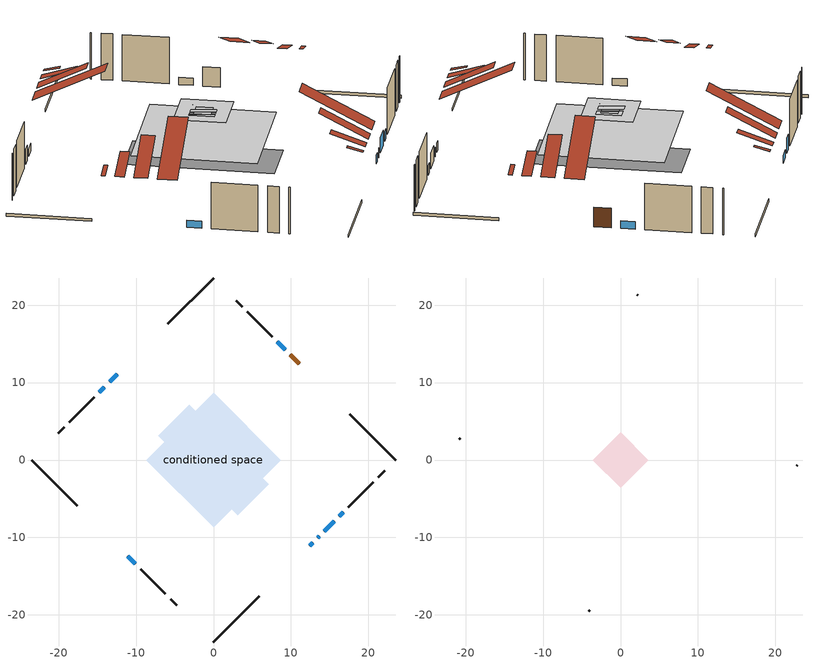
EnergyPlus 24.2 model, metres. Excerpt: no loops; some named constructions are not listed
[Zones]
conditioned space
 floor adiabatic (AdiabaticFloorConstruction): -8.69,0 0,8.69 8.69,0 0,-8.69 z2.44
 floor foundation (Slab1 construction): -7.17,3.15 -3.15,7.17 7.17,-3.15 3.15,-7.17 z0
 wall outside (RimJoist1 construction): 0,-23.5 5.88,-17.62 / -23.5,0 -17.62,-5.88 / 0,23.5 -5.88,17.62 / 23.5,0 17.62,5.88 z0:0.3
 wall outside (AdiabaticWallConstruction 1): 11.08,12.42 9.91,13.6 z0:2.03
 wall outside (AdiabaticWallConstruction): 12.42,-11.08 12.82,-10.69 / 13.47,-10.03 13.65,-9.85 z0:0.92; -11.08,-12.42 -10.08,-13.43 / -12.42,11.08 -13.43,10.08 / 9.25,14.25 8.24,15.26 z0:0.76; -14.08,9.42 -14.73,8.77 / 14.31,-9.19 15.6,-7.9 z0:1.58; 16.26,-7.24 16.76,-6.74 z0:1.02
 wall outside (Wall1 construction): 17.42,-6.08 20.63,-2.87 / -9.42,-14.08 -6.2,-17.3 / -15.39,8.12 -18.6,4.9 / 7.59,15.91 4.37,19.13 z0:4.88
 wall outside (Wall2 construction): 21.29,-2.21 22.09,-1.41 / -5.55,-17.96 -4.74,-18.76 / -19.26,4.24 -20.06,3.44 / 3.71,19.79 2.91,20.59 z0:4.88
 window (WindowConstruction 6): 12.42,-11.08 12.81,-10.69 z0:0.91
 window (WindowConstruction 5): -11.08,-12.42 -10.08,-13.42 z0:0.76
 window (WindowConstruction 7): 13.47,-10.03 13.65,-9.85 z0:0.91
 window (WindowConstruction): -12.42,11.08 -13.42,10.08 z0:0.76
 window (WindowConstruction 1): -14.08,9.42 -14.73,8.77 z0:1.58
 window (WindowConstruction 2): 14.31,-9.19 15.6,-7.9 z0:1.58
 window (WindowConstruction 3): 16.26,-7.24 16.76,-6.74 z0:1.01
 window (WindowConstruction 4): 9.25,14.25 8.24,15.26 z0:0.76
 door (Door): 11.08,12.42 9.91,13.6 z0:2.03
 ceiling adiabatic (AdiabaticFloorConstruction): 0,-8.69 8.69,0 0,8.69 -8.69,0 z2.44
 roof outside (Roof5 construction): 11.76,-11.74,4.88 6.79,-6.77,8.39 5.4,-8.16,8.39 10.37,-13.13,4.88; -11.74,-11.76,4.88 -6.77,-6.79,8.39 -8.16,-5.4,8.39 -13.13,-10.37,4.88; -11.76,11.74,4.88 -6.79,6.77,8.39 -5.4,8.16,8.39 -10.37,13.13,4.88; 11.74,11.76,4.88 6.77,6.79,8.39 8.16,5.4,8.39 13.13,10.37,4.88
attic - vented
 floor to conditioned space (Floor1 construction Reversed): -1.14,0 0,1.14 1.14,0 0,-1.14 z4.88
 floor to conditioned space (Floor2 construction Reversed): -1.75,0 0,1.75 1.75,0 0,-1.75 z4.88
 floor to conditioned space (Floor3 construction Reversed): -1.75,0 0,1.75 1.75,0 0,-1.75 z4.88
 floor to conditioned space (Floor4 construction Reversed): -3.57,0 0,3.57 3.57,0 0,-3.57 z4.88
 wall outside (Wall3 construction): 22.75,-0.75 22.84,-0.66 / -4.09,-19.41 -3.99,-19.51 / -20.72,2.78 -20.81,2.69 / 2.25,21.25 2.16,21.34 z0:4.88
 roof outside (Roof1 construction): 6.82,-16.68,4.88 5.7,-15.55,5.27 5.41,-15.84,5.27 6.53,-16.97,4.88; -16.68,-6.82,4.88 -15.55,-5.7,5.27 -15.84,-5.41,5.27 -16.97,-6.53,4.88; -6.82,16.68,4.88 -5.7,15.55,5.27 -5.41,15.84,5.27 -6.53,16.97,4.88; 16.68,6.82,4.88 15.55,5.7,5.27 15.84,5.41,5.27 16.97,6.53,4.88
 roof outside (Roof2 construction): 8.12,-15.39,4.88 5.7,-12.97,6.01 5.07,-13.61,6.01 7.48,-16.02,4.88; -15.39,-8.12,4.88 -12.97,-5.7,6.01 -13.61,-5.07,6.01 -16.02,-7.48,4.88; -8.12,15.39,4.88 -5.7,12.97,6.01 -5.07,13.61,6.01 -7.48,16.02,4.88; 15.39,8.12,4.88 12.97,5.7,6.01 13.61,5.07,6.01 16.02,7.48,4.88
 roof outside (Roof4 construction): 9.72,-13.78,4.88 6.34,-10.41,7.26 5.4,-11.35,7.26 8.77,-14.73,4.88; -13.78,-9.72,4.88 -10.41,-6.34,7.26 -11.35,-5.4,7.26 -14.73,-8.77,4.88; -9.72,13.78,4.88 -6.34,10.41,7.26 -5.4,11.35,7.26 -8.77,14.73,4.88; 13.78,9.72,4.88 10.41,6.34,7.26 11.35,5.4,7.26 14.73,8.77,4.88
[Material] Roughness=Rough; Thermal Absorptance=0.9
Name | Thickness {m} | Conductivity {W/m-K} | Density {kg/m3} | Specific Heat {J/kg-K} | Solar Absorptance | Visible Absorptance
ceiling loosefill ins | 0.254 | 0.0480833 | 16.02 | 1046.75 | 0.7 | 0.7
ceiling loosefill ins 1 | 0.0846667 | 0.0480833 | 16.02 | 1046.75 | 0.7 | 0.7
ceiling loosefill ins 2 | 0.169333 | 0.0480833 | 16.02 | 1046.75 | 0.7 | 0.7
ceiling stud and cavity | 0.1397 | 0.558701 | 65.682 | 1177.47 | 0.7 | 0.7
ceiling stud and cavity 1 | 0.1397 | 0.100682 | 65.682 | 1177.47 | 0.7 | 0.7
ceiling stud and cavity 2 | 0.1397 | 0.0893437 | 65.682 | 1177.47 | 0.7 | 0.7
ceiling stud and cavity 3 | 0.1397 | 0.166325 | 65.682 | 1177.47 | 0.7 | 0.7
gypsum board | 0.0127 | 0.160291 | 801 | 837.4 | 0.6 | 0.6
[Construction]
Floor1 construction: ceiling loosefill ins, ceiling stud and cavity, gypsum board
Floor2 construction: ceiling loosefill ins 1, ceiling stud and cavity 1, gypsum board
Floor3 construction: ceiling loosefill ins 2, ceiling stud and cavity 2, gypsum board
Floor4 construction: ceiling loosefill ins, ceiling stud and cavity 3, gypsum board
[EnergyManagementSystem:OutputVariable] Type of Data in Variable=Summed; Update Frequency=ZoneTimestep
Name | EMS Variable | EMS Program or Subroutine | Units
loads_clg_windows_solar_annual_outvar; Energy Management System Output Variable 32 | loads_clg_windows_solar | component_loads_program | J
loads_clg_skylights_conduction_annual_outvar; Energy Management System Output Variable 33 | loads_clg_skylights_conduction | component_loads_program | J
loads_clg_skylights_solar_annual_outvar; Energy Management System Output Variable 34 | loads_clg_skylights_solar | component_loads_program | J
loads_clg_floors_annual_outvar; Energy Management System Output Variable 35 | loads_clg_floors | component_loads_program | J
loads_clg_slabs_annual_outvar; Energy Management System Output Variable 36 | loads_clg_slabs | component_loads_program | J
loads_clg_internal_mass_annual_outvar; Energy Management System Output Variable 37 | loads_clg_internal_mass | component_loads_program | J
loads_clg_infil_annual_outvar; Energy Management System Output Variable 38 | loads_clg_infil | component_loads_program | J
loads_clg_natvent_annual_outvar; Energy Management System Output Variable 39 | loads_clg_natvent | component_loads_program | J
loads_clg_mechvent_annual_outvar; Energy Management System Output Variable 40 | loads_clg_mechvent | component_loads_program | J
loads_clg_whf_annual_outvar; Energy Management System Output Variable 41 | loads_clg_whf | component_loads_program | J
loads_clg_ducts_annual_outvar; Energy Management System Output Variable 42 | loads_clg_ducts | component_loads_program | J
loads_clg_intgains_annual_outvar; Energy Management System Output Variable 43 | loads_clg_intgains | component_loads_program | J
loads_clg_lighting_annual_outvar; Energy Management System Output Variable 44 | loads_clg_lighting | component_loads_program | J
loads_htg_tot_annual_outvar; Energy Management System Output Variable 1; Energy Management System Output Variable 45 | loads_htg_tot | total_loads_program | J
loads_clg_tot_annual_outvar; Energy Management System Output Variable 2; Energy Management System Output Variable 46 | loads_clg_tot | total_loads_program | J
Energy Management System Output Variable 3 | htg_unmet_hours | unmet_hours_program | hr
Energy Management System Output Variable 4 | clg_unmet_hours | unmet_hours_program | hr
Energy Management System Output Variable 5 | loads_htg_roofs | component_loads_program | J
Energy Management System Output Variable 6 | loads_htg_ceilings | component_loads_program | J
Energy Management System Output Variable 7 | loads_htg_walls | component_loads_program | J
Energy Management System Output Variable 8 | loads_htg_rim_joists | component_loads_program | J
Energy Management System Output Variable 9 | loads_htg_foundation_walls | component_loads_program | J
Energy Management System Output Variable 10 | loads_htg_doors | component_loads_program | J
Energy Management System Output Variable 11 | loads_htg_windows_conduction | component_loads_program | J
Energy Management System Output Variable 12 | loads_htg_windows_solar | component_loads_program | J
Energy Management System Output Variable 13 | loads_htg_skylights_conduction | component_loads_program | J
Energy Management System Output Variable 14 | loads_htg_skylights_solar | component_loads_program | J
Energy Management System Output Variable 15 | loads_htg_floors | component_loads_program | J
Energy Management System Output Variable 16 | loads_htg_slabs | component_loads_program | J
Energy Management System Output Variable 17 | loads_htg_internal_mass | component_loads_program | J
Energy Management System Output Variable 18 | loads_htg_infil | component_loads_program | J
Energy Management System Output Variable 19 | loads_htg_natvent | component_loads_program | J
Energy Management System Output Variable 20 | loads_htg_mechvent | component_loads_program | J
Energy Management System Output Variable 21 | loads_htg_whf | component_loads_program | J
Energy Management System Output Variable 22 | loads_htg_ducts | component_loads_program | J
Energy Management System Output Variable 23 | loads_htg_intgains | component_loads_program | J
Energy Management System Output Variable 24 | loads_htg_lighting | component_loads_program | J
Energy Management System Output Variable 25 | loads_clg_roofs | component_loads_program | J
Energy Management System Output Variable 26 | loads_clg_ceilings | component_loads_program | J
Energy Management System Output Variable 27 | loads_clg_walls | component_loads_program | J
Energy Management System Output Variable 28 | loads_clg_rim_joists | component_loads_program | J
Energy Management System Output Variable 29 | loads_clg_foundation_walls | component_loads_program | J
Energy Management System Output Variable 30 | loads_clg_doors | component_loads_program | J
Energy Management System Output Variable 31 | loads_clg_windows_conduction | component_loads_program | J
[Schedule:Day:Interval]
interior lighting schedule day: No, 01:00, 0.108182, 04:00, 0.0901515, 05:00, 0.0991667, 06:00, 0.162273, 07:00, 0.270455, 08:00, 0.342576, 10:00, 0.369621, 11:00, 0.351591, 12:00, 0.333561, 13:00, 0.324545, 14:00, 0.31553, 15:00, 0.333561, 16:00, 0.369621, 17:00, 0.450758, 18:00, 0.585985, 19:00, 0.775303, 20:00, 0.955606, 21:00, 0.991667, 22:00, 0.712197, 23:00, 0.360606, 24:00, 0.162273
interior lighting schedule day 1: No, 01:00, 0.100909, 04:00, 0.0840909, 05:00, 0.0925, 06:00, 0.151364, 07:00, 0.252273, 08:00, 0.319545, 10:00, 0.344773, 11:00, 0.327955, 12:00, 0.311136, 13:00, 0.302727, 14:00, 0.294318, 15:00, 0.311136, 16:00, 0.344773, 17:00, 0.420455, 18:00, 0.546591, 19:00, 0.723182, 20:00, 0.891364, 21:00, 0.925, 22:00, 0.664318, 23:00, 0.336364, 24:00, 0.151364
interior lighting schedule day 2: No, 01:00, 0.0927273, 04:00, 0.0772727, 05:00, 0.085, 06:00, 0.139091, 07:00, 0.231818, 08:00, 0.293636, 10:00, 0.316818, 11:00, 0.301364, 12:00, 0.285909, 13:00, 0.278182, 14:00, 0.270455, 15:00, 0.285909, 16:00, 0.316818, 17:00, 0.386364, 18:00, 0.502273, 19:00, 0.664545, 20:00, 0.819091, 21:00, 0.85, 22:00, 0.610455, 23:00, 0.309091, 24:00, 0.139091
interior lighting schedule day 3: No, 01:00, 0.0845455, 04:00, 0.0704545, 05:00, 0.0775, 06:00, 0.126818, 07:00, 0.211364, 08:00, 0.267727, 10:00, 0.288864, 11:00, 0.274773, 12:00, 0.260682, 13:00, 0.253636, 14:00, 0.246591, 15:00, 0.260682, 16:00, 0.288864, 17:00, 0.352273, 18:00, 0.457955, 19:00, 0.605909, 20:00, 0.746818, 21:00, 0.775, 22:00, 0.556591, 23:00, 0.281818, 24:00, 0.126818
interior lighting schedule day 4: No, 01:00, 0.0763636, 04:00, 0.0636364, 05:00, 0.07, 06:00, 0.114545, 07:00, 0.190909, 08:00, 0.241818, 10:00, 0.260909, 11:00, 0.248182, 12:00, 0.235455, 13:00, 0.229091, 14:00, 0.222727, 15:00, 0.235455, 16:00, 0.260909, 17:00, 0.318182, 18:00, 0.413636, 19:00, 0.547273, 20:00, 0.674545, 21:00, 0.7, 22:00, 0.502727, 23:00, 0.254545, 24:00, 0.114545
interior lighting schedule day 5: No, 01:00, 0.0727273, 04:00, 0.0606061, 05:00, 0.0666667, 06:00, 0.109091, 07:00, 0.181818, 08:00, 0.230303, 10:00, 0.248485, 11:00, 0.236364, 12:00, 0.224242, 13:00, 0.218182, 14:00, 0.212121, 15:00, 0.224242, 16:00, 0.248485, 17:00, 0.30303, 18:00, 0.393939, 19:00, 0.521212, 20:00, 0.642424, 21:00, 0.666667, 22:00, 0.478788, 23:00, 0.242424, 24:00, 0.109091
interior lighting schedule day 6: No, 01:00, 0.0745455, 04:00, 0.0621212, 05:00, 0.0683333, 06:00, 0.111818, 07:00, 0.186364, 08:00, 0.236061, 10:00, 0.254697, 11:00, 0.242273, 12:00, 0.229848, 13:00, 0.223636, 14:00, 0.217424, 15:00, 0.229848, 16:00, 0.254697, 17:00, 0.310606, 18:00, 0.403788, 19:00, 0.534242, 20:00, 0.658485, 21:00, 0.683333, 22:00, 0.490758, 23:00, 0.248485, 24:00, 0.111818
interior lighting schedule day 7: No, 01:00, 0.08, 04:00, 0.0666667, 05:00, 0.0733333, 06:00, 0.12, 07:00, 0.2, 08:00, 0.253333, 10:00, 0.273333, 11:00, 0.26, 12:00, 0.246667, 13:00, 0.24, 14:00, 0.233333, 15:00, 0.246667, 16:00, 0.273333, 17:00, 0.333333, 18:00, 0.433333, 19:00, 0.573333, 20:00, 0.706667, 21:00, 0.733333, 22:00, 0.526667, 23:00, 0.266667, 24:00, 0.12
interior lighting schedule day 8: No, 01:00, 0.0890909, 04:00, 0.0742424, 05:00, 0.0816667, 06:00, 0.133636, 07:00, 0.222727, 08:00, 0.282121, 10:00, 0.304394, 11:00, 0.289545, 12:00, 0.274697, 13:00, 0.267273, 14:00, 0.259848, 15:00, 0.274697, 16:00, 0.304394, 17:00, 0.371212, 18:00, 0.482576, 19:00, 0.638485, 20:00, 0.78697, 21:00, 0.816667, 22:00, 0.586515, 23:00, 0.29697, 24:00, 0.133636
interior lighting schedule day 9: No, 01:00, 0.0972727, 04:00, 0.0810606, 05:00, 0.0891667, 06:00, 0.145909, 07:00, 0.243182, 08:00, 0.30803, 10:00, 0.332348, 11:00, 0.316136, 12:00, 0.299924, 13:00, 0.291818, 14:00, 0.283712, 15:00, 0.299924, 16:00, 0.332348, 17:00, 0.405303, 18:00, 0.526894, 19:00, 0.697121, 20:00, 0.859242, 21:00, 0.891667, 22:00, 0.640379, 23:00, 0.324242, 24:00, 0.145909
interior lighting schedule day 10: No, 01:00, 0.105455, 04:00, 0.0878788, 05:00, 0.0966667, 06:00, 0.158182, 07:00, 0.263636, 08:00, 0.333939, 10:00, 0.360303, 11:00, 0.342727, 12:00, 0.325152, 13:00, 0.316364, 14:00, 0.307576, 15:00, 0.325152, 16:00, 0.360303, 17:00, 0.439394, 18:00, 0.571212, 19:00, 0.755758, 20:00, 0.931515, 21:00, 0.966667, 22:00, 0.694242, 23:00, 0.351515, 24:00, 0.158182
interior lighting schedule day 11: No, 01:00, 0.109091, 04:00, 0.0909091, 05:00, 0.1, 06:00, 0.163636, 07:00, 0.272727, 08:00, 0.345455, 10:00, 0.372727, 11:00, 0.354545, 12:00, 0.336364, 13:00, 0.327273, 14:00, 0.318182, 15:00, 0.336364, 16:00, 0.372727, 17:00, 0.454545, 18:00, 0.590909, 19:00, 0.781818, 20:00, 0.963636, 21:00, 1, 22:00, 0.718182, 23:00, 0.363636, 24:00, 0.163636
interior lighting schedule default day; occupants schedule default day; clothes dryer schedule default day; cooking range schedule default day; mech vent range fan 0 schedule default day; misc plug loads schedule default day; general water use schedule default day; clothes dryer exhaust 0 schedule default day; cooling season schedule day; cooling season schedule day 2; cooling season schedule default day; exterior lighting schedule default day; natural vent schedule default day: No, 24:00, 0
occupants schedule day: No, 05:00, 0.426829, 06:00, 0.719512, 07:00, 1, 08:00, 0.670732, 09:00, 0.329268, 14:00, 0.170732, 15:00, 0.231707, 16:00, 0.329268, 17:00, 0.5, 18:00, 0.670732, 19:00, 0.829268, 21:00, 1, 22:00, 0.853659, 23:00, 0.646341, 24:00, 0.426829
clothes dryer schedule day; clothes dryer exhaust 0 schedule day: No, 01:00, 0.123457, 02:00, 0.0740741, 03:00, 0.0493827, 04:00, 0.0246914, 05:00, 0.0493827, 06:00, 0.0740741, 07:00, 0.197531, 08:00, 0.395062, 09:00, 0.592593, 10:00, 0.839506, 11:00, 0.962963, 12:00, 1, 13:00, 0.91358, 14:00, 0.82716, 15:00, 0.716049, 16:00, 0.753086, 17:00, 0.679012, 18:00, 0.666667, 20:00, 0.62963, 21:00, 0.641975, 22:00, 0.666667, 23:00, 0.54321, 24:00, 0.296296
cooking range schedule day: No, 05:00, 0.0597015, 06:00, 0.11194, 07:00, 0.171642, 08:00, 0.291045, 11:00, 0.343284, 12:00, 0.402985, 13:00, 0.462687, 14:00, 0.343284, 15:00, 0.291045, 16:00, 0.402985, 17:00, 0.567164, 18:00, 1, 19:00, 0.850746, 20:00, 0.432836, 21:00, 0.291045, 22:00, 0.231343, 23:00, 0.171642, 24:00, 0.11194
mech vent range fan 0 schedule day: No, 18:00, 0, 19:00, 1, 20:00, 0.2, 24:00, 0
misc plug loads schedule day: No, 06:00, 0.705882, 07:00, 0.745098, 08:00, 0.803922, 15:00, 0.823529, 16:00, 0.862745, 17:00, 0.921569, 18:00, 0.980392, 19:00, 1, 20:00, 0.980392, 21:00, 0.941176, 22:00, 0.862745, 23:00, 0.784314, 24:00, 0.72549
general water use schedule day: No, 01:00, 0.315068, 03:00, 0.287671, 04:00, 0.342466, 05:00, 0.369863, 06:00, 0.520548, 07:00, 0.60274, 08:00, 0.534247, 10:00, 0.506849, 11:00, 0.465753, 14:00, 0.479452, 15:00, 0.534247, 16:00, 0.589041, 17:00, 0.69863, 18:00, 0.876712, 19:00, 0.890411, 20:00, 0.986301, 21:00, 1, 22:00, 0.863014, 23:00, 0.616438, 24:00, 0.465753
cooling season schedule day 1: No, 24:00, 1
exterior lighting schedule day: No, 01:00, 0.566667, 03:00, 0.524167, 05:00, 0.495833, 06:00, 0.5525, 07:00, 0.623333, 08:00, 0.580833, 09:00, 0.439167, 10:00, 0.354167, 12:00, 0.34, 13:00, 0.354167, 14:00, 0.396667, 15:00, 0.425, 16:00, 0.495833, 17:00, 0.623333, 18:00, 0.793333, 19:00, 0.906667, 20:00, 0.963333, 21:00, 0.991667, 22:00, 0.920833, 23:00, 0.793333, 24:00, 0.665833
exterior lighting schedule day 1: No, 01:00, 0.528571, 03:00, 0.488929, 05:00, 0.4625, 06:00, 0.515357, 07:00, 0.581429, 08:00, 0.541786, 09:00, 0.409643, 10:00, 0.330357, 12:00, 0.317143, 13:00, 0.330357, 14:00, 0.37, 15:00, 0.396429, 16:00, 0.4625, 17:00, 0.581429, 18:00, 0.74, 19:00, 0.845714, 20:00, 0.898571, 21:00, 0.925, 22:00, 0.858929, 23:00, 0.74, 24:00, 0.621071
exterior lighting schedule day 10: No, 01:00, 0.552381, 03:00, 0.510952, 05:00, 0.483333, 06:00, 0.538571, 07:00, 0.607619, 08:00, 0.56619, 09:00, 0.428095, 10:00, 0.345238, 12:00, 0.331429, 13:00, 0.345238, 14:00, 0.386667, 15:00, 0.414286, 16:00, 0.483333, 17:00, 0.607619, 18:00, 0.773333, 19:00, 0.88381, 20:00, 0.939048, 21:00, 0.966667, 22:00, 0.897619, 23:00, 0.773333, 24:00, 0.649048
exterior lighting schedule day 11: No, 01:00, 0.571429, 03:00, 0.528571, 05:00, 0.5, 06:00, 0.557143, 07:00, 0.628571, 08:00, 0.585714, 09:00, 0.442857, 10:00, 0.357143, 12:00, 0.342857, 13:00, 0.357143, 14:00, 0.4, 15:00, 0.428571, 16:00, 0.5, 17:00, 0.628571, 18:00, 0.8, 19:00, 0.914286, 20:00, 0.971429, 21:00, 1, 22:00, 0.928571, 23:00, 0.8, 24:00, 0.671429
exterior lighting schedule day 2: No, 01:00, 0.485714, 03:00, 0.449286, 05:00, 0.425, 06:00, 0.473571, 07:00, 0.534286, 08:00, 0.497857, 09:00, 0.376429, 10:00, 0.303571, 12:00, 0.291429, 13:00, 0.303571, 14:00, 0.34, 15:00, 0.364286, 16:00, 0.425, 17:00, 0.534286, 18:00, 0.68, 19:00, 0.777143, 20:00, 0.825714, 21:00, 0.85, 22:00, 0.789286, 23:00, 0.68, 24:00, 0.570714
exterior lighting schedule day 3: No, 01:00, 0.442857, 03:00, 0.409643, 05:00, 0.3875, 06:00, 0.431786, 07:00, 0.487143, 08:00, 0.453929, 09:00, 0.343214, 10:00, 0.276786, 12:00, 0.265714, 13:00, 0.276786, 14:00, 0.31, 15:00, 0.332143, 16:00, 0.3875, 17:00, 0.487143, 18:00, 0.62, 19:00, 0.708571, 20:00, 0.752857, 21:00, 0.775, 22:00, 0.719643, 23:00, 0.62, 24:00, 0.520357
exterior lighting schedule day 4: No, 01:00, 0.4, 03:00, 0.37, 05:00, 0.35, 06:00, 0.39, 07:00, 0.44, 08:00, 0.41, 09:00, 0.31, 10:00, 0.25, 12:00, 0.24, 13:00, 0.25, 14:00, 0.28, 15:00, 0.3, 16:00, 0.35, 17:00, 0.44, 18:00, 0.56, 19:00, 0.64, 20:00, 0.68, 21:00, 0.7, 22:00, 0.65, 23:00, 0.56, 24:00, 0.47
exterior lighting schedule day 5: No, 01:00, 0.380952, 03:00, 0.352381, 05:00, 0.333333, 06:00, 0.371429, 07:00, 0.419048, 08:00, 0.390476, 09:00, 0.295238, 10:00, 0.238095, 12:00, 0.228571, 13:00, 0.238095, 14:00, 0.266667, 15:00, 0.285714, 16:00, 0.333333, 17:00, 0.419048, 18:00, 0.533333, 19:00, 0.609524, 20:00, 0.647619, 21:00, 0.666667, 22:00, 0.619048, 23:00, 0.533333, 24:00, 0.447619
exterior lighting schedule day 6: No, 01:00, 0.390476, 03:00, 0.36119, 05:00, 0.341667, 06:00, 0.380714, 07:00, 0.429524, 08:00, 0.400238, 09:00, 0.302619, 10:00, 0.244048, 12:00, 0.234286, 13:00, 0.244048, 14:00, 0.273333, 15:00, 0.292857, 16:00, 0.341667, 17:00, 0.429524, 18:00, 0.546667, 19:00, 0.624762, 20:00, 0.66381, 21:00, 0.683333, 22:00, 0.634524, 23:00, 0.546667, 24:00, 0.45881
exterior lighting schedule day 7: No, 01:00, 0.419048, 03:00, 0.387619, 05:00, 0.366667, 06:00, 0.408571, 07:00, 0.460952, 08:00, 0.429524, 09:00, 0.324762, 10:00, 0.261905, 12:00, 0.251429, 13:00, 0.261905, 14:00, 0.293333, 15:00, 0.314286, 16:00, 0.366667, 17:00, 0.460952, 18:00, 0.586667, 19:00, 0.670476, 20:00, 0.712381, 21:00, 0.733333, 22:00, 0.680952, 23:00, 0.586667, 24:00, 0.492381
exterior lighting schedule day 8: No, 01:00, 0.466667, 03:00, 0.431667, 05:00, 0.408333, 06:00, 0.455, 07:00, 0.513333, 08:00, 0.478333, 09:00, 0.361667, 10:00, 0.291667, 12:00, 0.28, 13:00, 0.291667, 14:00, 0.326667, 15:00, 0.35, 16:00, 0.408333, 17:00, 0.513333, 18:00, 0.653333, 19:00, 0.746667, 20:00, 0.793333, 21:00, 0.816667, 22:00, 0.758333, 23:00, 0.653333, 24:00, 0.548333
exterior lighting schedule day 9: No, 01:00, 0.509524, 03:00, 0.47131, 05:00, 0.445833, 06:00, 0.496786, 07:00, 0.560476, 08:00, 0.522262, 09:00, 0.394881, 10:00, 0.318452, 12:00, 0.305714, 13:00, 0.318452, 14:00, 0.356667, 15:00, 0.382143, 16:00, 0.445833, 17:00, 0.560476, 18:00, 0.713333, 19:00, 0.815238, 20:00, 0.86619, 21:00, 0.891667, 22:00, 0.827976, 23:00, 0.713333, 24:00, 0.59869
[Schedule:Week:Daily]
clothes dryer exhaust 0 schedule Week Rule - Jan1-Dec31: clothes dryer exhaust 0 schedule day, clothes dryer exhaust 0 schedule day, clothes dryer exhaust 0 schedule day, clothes dryer exhaust 0 schedule day, clothes dryer exhaust 0 schedule day, clothes dryer exhaust 0 schedule day, clothes dryer exhaust 0 schedule day, clothes dryer exhaust 0 schedule default day, clothes dryer exhaust 0 schedule default day, clothes dryer exhaust 0 schedule default day, clothes dryer exhaust 0 schedule default day, clothes dryer exhaust 0 schedule default day
cooling season schedule Week Rule - Jan1-May26: cooling season schedule day, cooling season schedule day, cooling season schedule day, cooling season schedule day, cooling season schedule day, cooling season schedule day, cooling season schedule day, cooling season schedule default day, cooling season schedule default day, cooling season schedule default day, cooling season schedule default day, cooling season schedule default day
cooling season schedule Week Rule - May27-Jun2: cooling season schedule day, cooling season schedule day, cooling season schedule day, cooling season schedule day, cooling season schedule day, cooling season schedule day 1, cooling season schedule day 1, cooling season schedule default day, cooling season schedule default day, cooling season schedule default day, cooling season schedule default day, cooling season schedule default day
cooling season schedule Week Rule - Jun3-Sep29: cooling season schedule day 1, cooling season schedule day 1, cooling season schedule day 1, cooling season schedule day 1, cooling season schedule day 1, cooling season schedule day 1, cooling season schedule day 1, cooling season schedule default day, cooling season schedule default day, cooling season schedule default day, cooling season schedule default day, cooling season schedule default day
cooling season schedule Week Rule - Sep30-Oct6: cooling season schedule day 1, cooling season schedule day 2, cooling season schedule day 2, cooling season schedule day 2, cooling season schedule day 2, cooling season schedule day 2, cooling season schedule day 2, cooling season schedule default day, cooling season schedule default day, cooling season schedule default day, cooling season schedule default day, cooling season schedule default day
cooling season schedule Week Rule - Oct7-Dec31: cooling season schedule day 2, cooling season schedule day 2, cooling season schedule day 2, cooling season schedule day 2, cooling season schedule day 2, cooling season schedule day 2, cooling season schedule day 2, cooling season schedule default day, cooling season schedule default day, cooling season schedule default day, cooling season schedule default day, cooling season schedule default day
exterior lighting schedule Week Rule - Nov25-Dec1: exterior lighting schedule day 10, exterior lighting schedule day 10, exterior lighting schedule day 10, exterior lighting schedule day 10, exterior lighting schedule day 10, exterior lighting schedule day 10, exterior lighting schedule day 11, exterior lighting schedule default day, exterior lighting schedule default day, exterior lighting schedule default day, exterior lighting schedule default day, exterior lighting schedule default day
exterior lighting schedule Week Rule - Dec2-Dec31: exterior lighting schedule day 11, exterior lighting schedule day 11, exterior lighting schedule day 11, exterior lighting schedule day 11, exterior lighting schedule day 11, exterior lighting schedule day 11, exterior lighting schedule day 11, exterior lighting schedule default day, exterior lighting schedule default day, exterior lighting schedule default day, exterior lighting schedule default day, exterior lighting schedule default day
natural vent schedule Week Rule - Jan1-Dec31: natural vent schedule default day, natural vent schedule default day, natural vent schedule default day, natural vent schedule default day, natural vent schedule default day, natural vent schedule default day, natural vent schedule default day, natural vent schedule default day, natural vent schedule default day, natural vent schedule default day, natural vent schedule default day, natural vent schedule default day
[Schedule:Year]
clothes dryer exhaust 0 schedule: clothes dryer exhaust 0 schedule Week Rule - Jan1-Dec31, 1, 1, 12, 31
cooling season schedule: cooling season schedule Week Rule - Jan1-May26, 1, 1, 5, 26, cooling season schedule Week Rule - May27-Jun2, 5, 27, 6, 2, cooling season schedule Week Rule - Jun3-Sep29, 6, 3, 9, 29, cooling season schedule Week Rule - Sep30-Oct6, 9, 30, 10, 6, cooling season schedule Week Rule - Oct7-Dec31, 10, 7, 12, 31
natural vent schedule: natural vent schedule Week Rule - Jan1-Dec31, 1, 1, 12, 31
